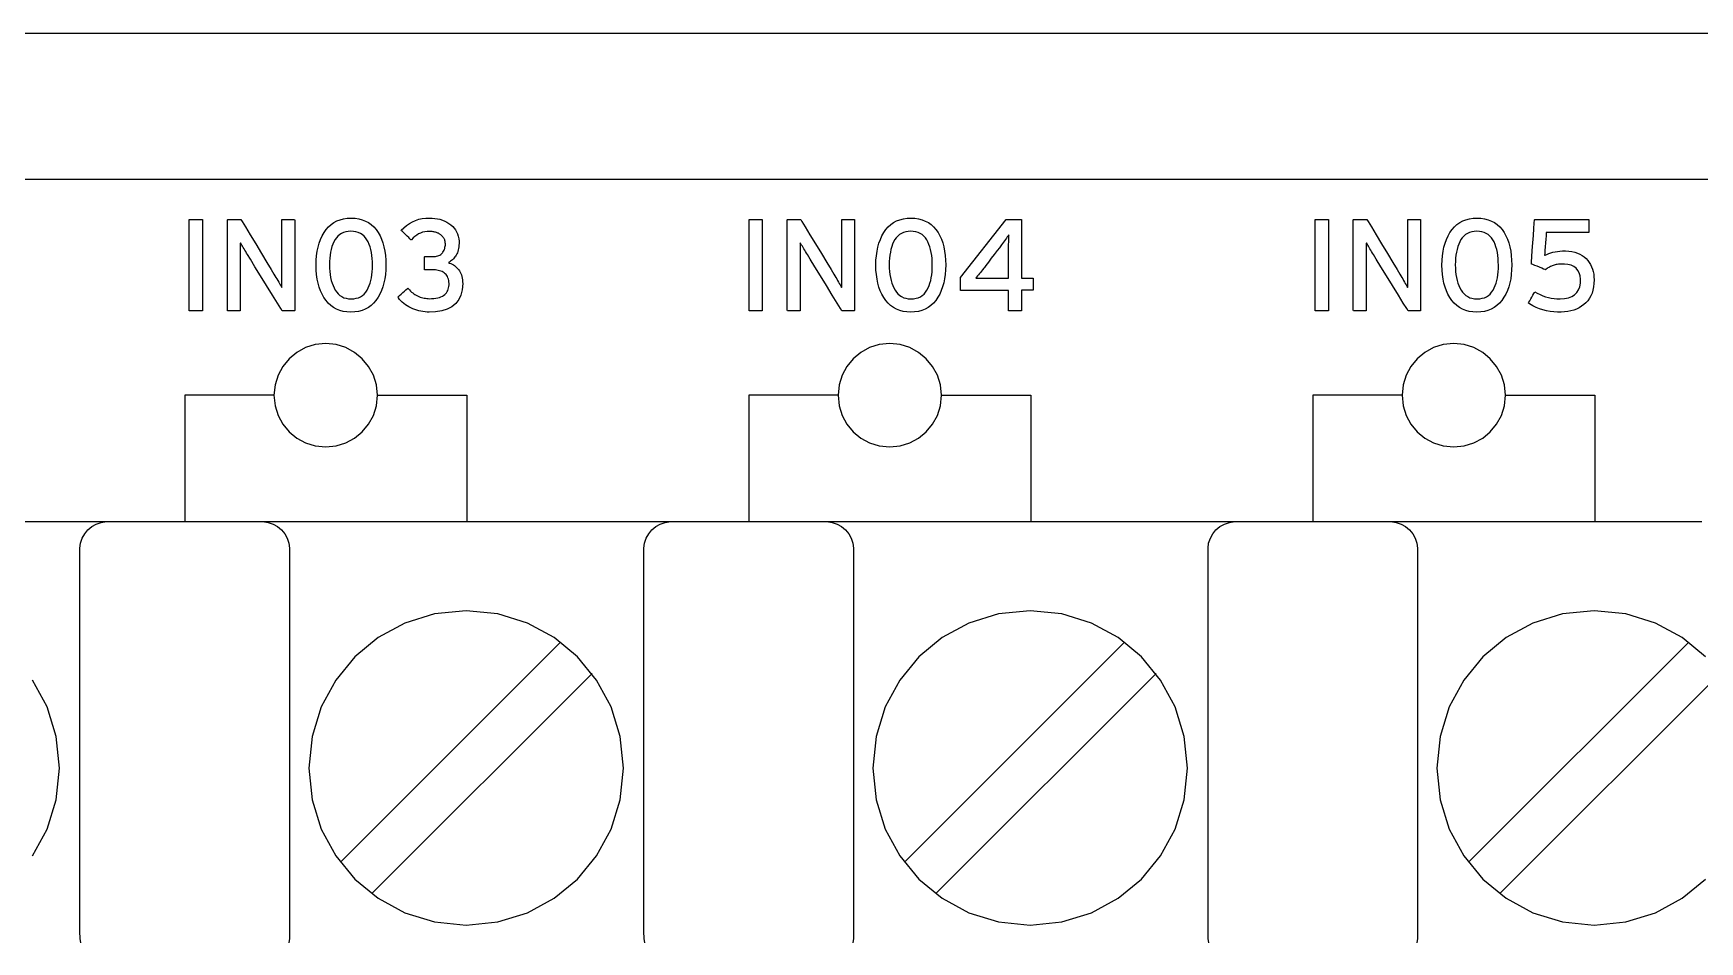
# Model space of a CAD drawing. Extents: x 1 to 47.7, y 0.2 to 35.
# Drawn here: x 34.31 to 36.083, y 14.148 to 15.115 of the extents above; entities that cross this region are included whole.
import ezdxf

# ---------------------------------------------------------------- set-up
doc = ezdxf.new("R2010")
doc.units = 0
doc.header["$MEASUREMENT"] = 0
doc.layers.add('8_0_____DWG', color=7, linetype='CONTINUOUS')

msp = doc.modelspace()

# ---------------------------------------------------------------- linework, layer by layer
at = {"layer": '8_0_____DWG'}
for points in [[(34.2205, 15.1152), (34.6209, 15.1152), (35.0213, 15.1152), (35.421, 15.1152), (35.819, 15.1152), (36.0172, 15.1152), (36.2148, 15.1152), (36.4115, 15.1152), (36.6074, 15.1152), (36.8022, 15.1152), (36.996, 15.1152), (37.1887, 15.1152), (37.38, 15.1152), (37.57, 15.1152), (37.7585, 15.1152)], [(34.2662, 14.9598), (34.3847, 14.9598), (34.5018, 14.9598), (34.6176, 14.9598), (34.732, 14.9598), (34.845, 14.9598), (34.9564, 14.9598), (35.0662, 14.9598), (35.1744, 14.9598), (35.2808, 14.9598), (35.3855, 14.9598), (35.4883, 14.9598), (35.5892, 14.9598), (35.6881, 14.9598), (35.785, 14.9598), (35.8798, 14.9598), (35.9724, 14.9598), (36.0627, 14.9598), (36.1508, 14.9598)], [(34.4758, 14.8199), (34.4758, 14.9171), (34.4899, 14.9171), (34.4899, 14.8199), (34.4758, 14.8199)], [(35.0713, 14.8199), (35.0713, 14.9171), (35.0854, 14.9171), (35.0854, 14.8199), (35.0713, 14.8199)], [(35.361, 14.8417), (35.361, 14.8199), (35.3473, 14.8199), (35.3473, 14.8413), (35.2963, 14.8413), (35.2963, 14.8552), (35.3448, 14.9171), (35.361, 14.9171), (35.361, 14.8545), (35.3734, 14.8545), (35.3734, 14.8417), (35.361, 14.8417)], [(35.6735, 14.8199), (35.6735, 14.9171), (35.6876, 14.9171), (35.6876, 14.8199), (35.6735, 14.8199)], [(34.5659, 14.7299), (34.4709, 14.7299), (34.4709, 14.5953)], [(34.6759, 14.7299), (34.7709, 14.7299), (34.7709, 14.5953)], [(35.1659, 14.7299), (35.0709, 14.7299), (35.0709, 14.5953)], [(35.2759, 14.7299), (35.3709, 14.7299), (35.3709, 14.5953)], [(35.7659, 14.7299), (35.6709, 14.7299), (35.6709, 14.5953)], [(35.8759, 14.7299), (35.9709, 14.7299), (35.9709, 14.5953)], [(36.0847, 14.5953), (35.9683, 14.5953), (35.8469, 14.5953), (35.7211, 14.5953), (35.5913, 14.5953), (35.4579, 14.5953), (35.3214, 14.5953), (35.1822, 14.5953), (35.0408, 14.5953), (34.7531, 14.5953), (34.4618, 14.5953), (34.1706, 14.5953)], [(34.3603, 14.147), (34.3596, 14.1516), (34.3595, 14.1591), (34.3595, 14.1913), (34.3595, 14.2454), (34.3595, 14.3131), (34.3595, 14.3861), (34.3595, 14.4561), (34.3595, 14.5149), (34.3595, 14.5543), (34.3595, 14.567), (34.3602, 14.5726), (34.362, 14.5778), (34.3646, 14.5825), (34.368, 14.5866), (34.3722, 14.5901), (34.3769, 14.5927), (34.3822, 14.5946), (34.3879, 14.5954), (34.3928, 14.5954), (34.407, 14.5954), (34.4293, 14.5954), (34.4565, 14.5954), (34.4854, 14.5954), (34.5126, 14.5954), (34.5349, 14.5954), (34.5491, 14.5954), (34.5541, 14.5954), (34.5597, 14.5946), (34.565, 14.5927), (34.5697, 14.5901), (34.5739, 14.5866), (34.5773, 14.5825), (34.5799, 14.5778), (34.5817, 14.5726), (34.5824, 14.567), (34.5824, 14.5543), (34.5824, 14.5149), (34.5824, 14.4561), (34.5824, 14.3861), (34.5824, 14.3131), (34.5824, 14.2454), (34.5824, 14.1913), (34.5824, 14.1591), (34.5823, 14.1516), (34.5816, 14.1469)], [(34.9603, 14.147), (34.9596, 14.1516), (34.9595, 14.1591), (34.9595, 14.1913), (34.9595, 14.2454), (34.9595, 14.3131), (34.9595, 14.3861), (34.9595, 14.4561), (34.9595, 14.5149), (34.9595, 14.5543), (34.9595, 14.567), (34.9602, 14.5726), (34.962, 14.5778), (34.9646, 14.5825), (34.968, 14.5866), (34.9722, 14.5901), (34.9769, 14.5927), (34.9822, 14.5946), (34.9879, 14.5954), (34.9928, 14.5954), (35.007, 14.5954), (35.0293, 14.5954), (35.0565, 14.5954), (35.0854, 14.5954), (35.1126, 14.5954), (35.1349, 14.5954), (35.1491, 14.5954), (35.1541, 14.5954), (35.1597, 14.5946), (35.165, 14.5927), (35.1697, 14.5901), (35.1739, 14.5866), (35.1773, 14.5825), (35.1799, 14.5778), (35.1817, 14.5726), (35.1824, 14.567), (35.1824, 14.5543), (35.1824, 14.5149), (35.1824, 14.4561), (35.1824, 14.3861), (35.1824, 14.3131), (35.1824, 14.2454), (35.1824, 14.1913), (35.1824, 14.1591), (35.1823, 14.1516), (35.1816, 14.1469)], [(35.5603, 14.147), (35.5596, 14.1516), (35.5595, 14.1591), (35.5595, 14.1913), (35.5595, 14.2454), (35.5595, 14.3131), (35.5595, 14.3861), (35.5595, 14.4561), (35.5595, 14.5149), (35.5595, 14.5543), (35.5595, 14.567), (35.5602, 14.5726), (35.562, 14.5778), (35.5646, 14.5825), (35.568, 14.5866), (35.5722, 14.5901), (35.5769, 14.5927), (35.5822, 14.5946), (35.5879, 14.5954), (35.5928, 14.5954), (35.607, 14.5954), (35.6293, 14.5954), (35.6565, 14.5954), (35.6854, 14.5954), (35.7126, 14.5954), (35.7349, 14.5954), (35.7491, 14.5954), (35.7541, 14.5954), (35.7597, 14.5946), (35.765, 14.5927), (35.7697, 14.5901), (35.7739, 14.5866), (35.7773, 14.5825), (35.7799, 14.5778), (35.7817, 14.5726), (35.7824, 14.567), (35.7824, 14.5543), (35.7824, 14.5149), (35.7824, 14.4561), (35.7824, 14.3861), (35.7824, 14.3131), (35.7824, 14.2454), (35.7824, 14.1913), (35.7824, 14.1591), (35.7823, 14.1516), (35.7816, 14.1469)], [(36.0887, 14.4514), (36.0639, 14.4719), (36.0355, 14.4873), (36.0041, 14.4971), (35.9704, 14.5005), (35.9367, 14.4971), (35.9052, 14.4873), (35.8768, 14.4719), (35.852, 14.4514), (35.8316, 14.4266), (35.8162, 14.3982), (35.8064, 14.3668), (35.803, 14.3331), (35.8064, 14.2994), (35.8162, 14.268), (35.8316, 14.2396), (35.852, 14.2149), (35.8768, 14.1945), (35.9052, 14.1791), (35.9367, 14.1694), (35.9704, 14.166), (36.0041, 14.1694), (36.0355, 14.1791), (36.0639, 14.1945), (36.0887, 14.2149)], [(34.6366, 14.2328), (34.8708, 14.4671)], [(35.2366, 14.2328), (35.4708, 14.4671)], [(35.8366, 14.2328), (36.0709, 14.4671)], [(34.67, 14.1994), (34.9043, 14.4337)], [(35.27, 14.1994), (35.5043, 14.4337)], [(35.87, 14.1994), (36.1043, 14.4337)], [(34.3091, 14.2396), (34.3245, 14.268), (34.3343, 14.2994), (34.3377, 14.3331), (34.3343, 14.3668), (34.3245, 14.3982), (34.3091, 14.4266)]]:
    msp.add_lwpolyline(points, dxfattribs=at)
for points in [[(34.5746, 14.8199), (34.5732, 14.8221), (34.5695, 14.8281), (34.5643, 14.8366), (34.5581, 14.8466), (34.5517, 14.8571), (34.5457, 14.8668), (34.5408, 14.8747), (34.5378, 14.8797), (34.5368, 14.8813), (34.5359, 14.8828), (34.535, 14.8843), (34.5341, 14.8857), (34.5333, 14.8871), (34.5325, 14.8885), (34.5317, 14.8898), (34.531, 14.8911), (34.5303, 14.8923), (34.53, 14.8915), (34.53, 14.8892), (34.53, 14.8867), (34.53, 14.8843), (34.53, 14.8817), (34.5301, 14.8791), (34.5301, 14.8763), (34.5301, 14.8736), (34.5301, 14.8707), (34.5301, 14.8689), (34.5301, 14.8644), (34.5301, 14.8576), (34.5301, 14.8494), (34.5301, 14.8408), (34.5301, 14.8326), (34.5301, 14.8258), (34.5301, 14.8213), (34.5301, 14.8199), (34.5295, 14.8199), (34.5281, 14.8199), (34.5261, 14.8199), (34.5238, 14.8199), (34.5215, 14.8199), (34.5193, 14.8199), (34.5176, 14.8199), (34.5166, 14.8199), (34.5165, 14.8206), (34.5165, 14.8269), (34.5165, 14.8383), (34.5165, 14.8532), (34.5165, 14.8697), (34.5165, 14.8861), (34.5165, 14.9005), (34.5165, 14.9114), (34.5165, 14.9168), (34.5167, 14.9171), (34.5179, 14.9171), (34.5198, 14.9171), (34.5221, 14.9171), (34.5245, 14.9171), (34.5269, 14.9171), (34.5289, 14.9171), (34.5303, 14.9171), (34.5308, 14.9171), (34.5321, 14.9149), (34.5356, 14.9091), (34.5406, 14.9008), (34.5465, 14.8911), (34.5527, 14.8809), (34.5584, 14.8714), (34.563, 14.8637), (34.5659, 14.8589), (34.5669, 14.8572), (34.568, 14.8554), (34.569, 14.8537), (34.57, 14.852), (34.5709, 14.8504), (34.5718, 14.8488), (34.5726, 14.8473), (34.5734, 14.8459), (34.5741, 14.8446), (34.5744, 14.8453), (34.5744, 14.8477), (34.5744, 14.8502), (34.5743, 14.8528), (34.5743, 14.8554), (34.5743, 14.8581), (34.5743, 14.8608), (34.5743, 14.8636), (34.5743, 14.8665), (34.5743, 14.8683), (34.5743, 14.8728), (34.5743, 14.8796), (34.5743, 14.8877), (34.5743, 14.8963), (34.5743, 14.9044), (34.5743, 14.9112), (34.5743, 14.9157), (34.5743, 14.9171), (34.5749, 14.9171), (34.5764, 14.9171), (34.5784, 14.9171), (34.5806, 14.9171), (34.583, 14.9171), (34.5851, 14.9171), (34.5868, 14.9171), (34.5878, 14.9171), (34.588, 14.9164), (34.588, 14.9101), (34.588, 14.8986), (34.588, 14.8838), (34.588, 14.8673), (34.588, 14.8509), (34.588, 14.8364), (34.588, 14.8256), (34.588, 14.8202), (34.5877, 14.8199), (34.5866, 14.8199), (34.5849, 14.8199), (34.5827, 14.8199), (34.5804, 14.8199), (34.5782, 14.8199), (34.5764, 14.8199), (34.575, 14.8199)], [(34.685, 14.8687), (34.6848, 14.8635), (34.6844, 14.8586), (34.6838, 14.8539), (34.6829, 14.8495), (34.6817, 14.8453), (34.6803, 14.8414), (34.6786, 14.8376), (34.6766, 14.8342), (34.6744, 14.8309), (34.6719, 14.8281), (34.6692, 14.8255), (34.6663, 14.8234), (34.663, 14.8216), (34.6596, 14.8203), (34.6559, 14.8192), (34.6519, 14.8186), (34.6477, 14.8183), (34.6435, 14.8186), (34.6396, 14.8192), (34.636, 14.8202), (34.6325, 14.8216), (34.6293, 14.8234), (34.6264, 14.8255), (34.6237, 14.828), (34.6213, 14.8308), (34.619, 14.834), (34.6171, 14.8374), (34.6154, 14.8411), (34.614, 14.845), (34.6128, 14.8492), (34.6119, 14.8536), (34.6112, 14.8583), (34.6108, 14.8632), (34.6107, 14.8684), (34.6108, 14.8736), (34.6112, 14.8785), (34.6119, 14.8832), (34.6128, 14.8876), (34.614, 14.8918), (34.6155, 14.8958), (34.6172, 14.8995), (34.6192, 14.903), (34.6214, 14.9062), (34.6239, 14.9091), (34.6266, 14.9116), (34.6296, 14.9137), (34.6328, 14.9155), (34.6362, 14.9168), (34.6399, 14.9178), (34.6438, 14.9184), (34.648, 14.9186), (34.6522, 14.9184), (34.6561, 14.9178), (34.6598, 14.9168), (34.6633, 14.9154), (34.6665, 14.9137), (34.6694, 14.9116), (34.6721, 14.9091), (34.6746, 14.9063), (34.6768, 14.9031), (34.6787, 14.8997), (34.6803, 14.896), (34.6818, 14.8921), (34.6829, 14.8879), (34.6838, 14.8834), (34.6845, 14.8788), (34.6848, 14.8738)], [(34.7667, 14.8488), (34.7662, 14.8423), (34.7647, 14.8366), (34.7624, 14.8317), (34.7593, 14.8276), (34.7552, 14.8242), (34.7503, 14.8216), (34.7445, 14.8197), (34.7379, 14.8187), (34.7311, 14.8183), (34.7288, 14.8185), (34.7266, 14.8187), (34.7243, 14.819), (34.7221, 14.8194), (34.7199, 14.8199), (34.7178, 14.8205), (34.7157, 14.8212), (34.7136, 14.822), (34.7115, 14.823), (34.7095, 14.824), (34.7076, 14.8251), (34.7057, 14.8263), (34.704, 14.8276), (34.7024, 14.8289), (34.7009, 14.8304), (34.6995, 14.8319), (34.6982, 14.8335), (34.6976, 14.8345), (34.6983, 14.8351), (34.6995, 14.8362), (34.7011, 14.8376), (34.7029, 14.8392), (34.7047, 14.8407), (34.7063, 14.8421), (34.7076, 14.8432), (34.7082, 14.8438), (34.7089, 14.8432), (34.71, 14.842), (34.7111, 14.8409), (34.7123, 14.8398), (34.7135, 14.8388), (34.7147, 14.8379), (34.7159, 14.8371), (34.7172, 14.8364), (34.7186, 14.8357), (34.72, 14.8351), (34.7214, 14.8345), (34.7228, 14.8341), (34.7242, 14.8336), (34.7256, 14.8333), (34.727, 14.8331), (34.7284, 14.8329), (34.7298, 14.8328), (34.7313, 14.8327), (34.7336, 14.8328), (34.7359, 14.8329), (34.7381, 14.8332), (34.7401, 14.8335), (34.7419, 14.834), (34.7435, 14.8346), (34.745, 14.8353), (34.7464, 14.8361), (34.7475, 14.8371), (34.7485, 14.838), (34.7493, 14.8391), (34.7501, 14.8403), (34.7507, 14.8415), (34.7512, 14.8428), (34.7516, 14.8442), (34.7519, 14.8457), (34.7521, 14.8473), (34.7521, 14.849), (34.752, 14.8506), (34.7518, 14.8522), (34.7514, 14.8536), (34.751, 14.855), (34.7504, 14.8562), (34.7498, 14.8573), (34.749, 14.8584), (34.7481, 14.8593), (34.7471, 14.8601), (34.7459, 14.8608), (34.7447, 14.8615), (34.7435, 14.862), (34.7421, 14.8625), (34.7407, 14.8628), (34.7392, 14.8631), (34.7376, 14.8633), (34.736, 14.8634), (34.7349, 14.8634), (34.7344, 14.8634), (34.7334, 14.8634), (34.7321, 14.8634), (34.7306, 14.8634), (34.7291, 14.8634), (34.7278, 14.8634), (34.7268, 14.8634), (34.7263, 14.8634), (34.7262, 14.8635), (34.7262, 14.8645), (34.7262, 14.8662), (34.7262, 14.8684), (34.7262, 14.8708), (34.7262, 14.8731), (34.7262, 14.8751), (34.7262, 14.8767), (34.7262, 14.8774), (34.7264, 14.8775), (34.727, 14.8775), (34.7281, 14.8775), (34.7295, 14.8775), (34.731, 14.8775), (34.7324, 14.8775), (34.7336, 14.8775), (34.7345, 14.8775), (34.7349, 14.8775), (34.7362, 14.8775), (34.7376, 14.8776), (34.7389, 14.8779), (34.7401, 14.8782), (34.7412, 14.8787), (34.7423, 14.8792), (34.7433, 14.8799), (34.7442, 14.8806), (34.745, 14.8815), (34.7456, 14.8824), (34.7462, 14.8833), (34.7468, 14.8843), (34.7472, 14.8853), (34.7476, 14.8863), (34.7478, 14.8874), (34.748, 14.8886), (34.7482, 14.8898), (34.7482, 14.8909), (34.7482, 14.8914), (34.7481, 14.8919), (34.7481, 14.8924), (34.748, 14.8929), (34.748, 14.8934), (34.7479, 14.8939), (34.7478, 14.8944), (34.7476, 14.895), (34.7475, 14.8955), (34.7472, 14.896), (34.747, 14.8965), (34.7467, 14.897), (34.7464, 14.8975), (34.746, 14.898), (34.7456, 14.8985), (34.7452, 14.8989), (34.7448, 14.8994), (34.7444, 14.8998), (34.7439, 14.9003), (34.7433, 14.9007), (34.7428, 14.9011), (34.7422, 14.9015), (34.7416, 14.9019), (34.7409, 14.9023), (34.7402, 14.9026), (34.7395, 14.9029), (34.7387, 14.9032), (34.7379, 14.9034), (34.737, 14.9037), (34.7361, 14.9038), (34.7351, 14.904), (34.7341, 14.9041), (34.733, 14.9042), (34.7319, 14.9042), (34.7308, 14.9043), (34.7287, 14.9042), (34.7263, 14.9039), (34.724, 14.9034), (34.7218, 14.9026), (34.7197, 14.9016), (34.7177, 14.9004), (34.7157, 14.899), (34.7138, 14.8974), (34.7121, 14.8955), (34.7115, 14.8955), (34.7106, 14.8964), (34.7092, 14.8977), (34.7076, 14.8994), (34.7058, 14.9011), (34.7041, 14.9027), (34.7027, 14.9041), (34.7017, 14.9051), (34.7013, 14.9055), (34.7041, 14.9083), (34.7069, 14.9107), (34.7099, 14.9128), (34.7131, 14.9146), (34.7164, 14.9161), (34.7199, 14.9172), (34.7235, 14.918), (34.7273, 14.9185), (34.7311, 14.9186), (34.7341, 14.9185), (34.737, 14.9182), (34.7398, 14.9178), (34.7425, 14.9172), (34.745, 14.9164), (34.7475, 14.9154), (34.7498, 14.9142), (34.752, 14.9129), (34.7541, 14.9114), (34.756, 14.9097), (34.7576, 14.9079), (34.759, 14.906), (34.7602, 14.9038), (34.7612, 14.9016), (34.7619, 14.8992), (34.7625, 14.8966), (34.7628, 14.8939), (34.7628, 14.8914), (34.7627, 14.8896), (34.7625, 14.8878), (34.7622, 14.8861), (34.7619, 14.8846), (34.7615, 14.8831), (34.761, 14.8817), (34.7605, 14.8804), (34.7598, 14.8792), (34.7591, 14.8781), (34.7584, 14.8771), (34.7575, 14.8761), (34.7567, 14.8751), (34.7558, 14.8742), (34.7548, 14.8734), (34.7538, 14.8726), (34.7528, 14.8719), (34.7517, 14.8712), (34.7525, 14.8707), (34.7539, 14.8702), (34.7553, 14.8695), (34.7567, 14.8688), (34.7579, 14.868), (34.7591, 14.867), (34.7602, 14.866), (34.7613, 14.8649), (34.7623, 14.8637), (34.7632, 14.8624), (34.764, 14.861), (34.7647, 14.8595), (34.7653, 14.858), (34.7658, 14.8563), (34.7662, 14.8545), (34.7665, 14.8527), (34.7666, 14.8508)], [(35.1701, 14.8199), (35.1687, 14.8221), (35.165, 14.8281), (35.1598, 14.8366), (35.1536, 14.8466), (35.1472, 14.8571), (35.1412, 14.8668), (35.1363, 14.8747), (35.1333, 14.8797), (35.1323, 14.8813), (35.1314, 14.8828), (35.1305, 14.8843), (35.1296, 14.8857), (35.1288, 14.8871), (35.128, 14.8885), (35.1272, 14.8898), (35.1265, 14.8911), (35.1258, 14.8923), (35.1255, 14.8915), (35.1255, 14.8892), (35.1255, 14.8867), (35.1255, 14.8843), (35.1256, 14.8817), (35.1256, 14.8791), (35.1256, 14.8763), (35.1256, 14.8736), (35.1256, 14.8707), (35.1257, 14.8689), (35.1257, 14.8644), (35.1257, 14.8576), (35.1257, 14.8494), (35.1257, 14.8408), (35.1257, 14.8326), (35.1257, 14.8258), (35.1257, 14.8213), (35.1256, 14.8199), (35.125, 14.8199), (35.1236, 14.8199), (35.1216, 14.8199), (35.1193, 14.8199), (35.117, 14.8199), (35.1148, 14.8199), (35.1131, 14.8199), (35.1121, 14.8199), (35.112, 14.8206), (35.112, 14.8269), (35.112, 14.8383), (35.112, 14.8532), (35.112, 14.8697), (35.112, 14.8861), (35.112, 14.9005), (35.112, 14.9114), (35.112, 14.9168), (35.1122, 14.9171), (35.1134, 14.9171), (35.1153, 14.9171), (35.1176, 14.9171), (35.12, 14.9171), (35.1224, 14.9171), (35.1244, 14.9171), (35.1258, 14.9171), (35.1263, 14.9171), (35.1276, 14.9149), (35.1311, 14.9091), (35.1361, 14.9008), (35.142, 14.8911), (35.1482, 14.8809), (35.1539, 14.8714), (35.1585, 14.8637), (35.1614, 14.8589), (35.1624, 14.8572), (35.1635, 14.8554), (35.1645, 14.8537), (35.1655, 14.852), (35.1664, 14.8504), (35.1673, 14.8488), (35.1681, 14.8473), (35.1689, 14.8459), (35.1696, 14.8446), (35.1699, 14.8453), (35.1699, 14.8477), (35.1699, 14.8502), (35.1699, 14.8528), (35.1698, 14.8554), (35.1698, 14.8581), (35.1698, 14.8608), (35.1698, 14.8636), (35.1698, 14.8665), (35.1698, 14.8683), (35.1698, 14.8728), (35.1698, 14.8796), (35.1698, 14.8877), (35.1698, 14.8963), (35.1698, 14.9044), (35.1698, 14.9112), (35.1698, 14.9157), (35.1698, 14.9171), (35.1704, 14.9171), (35.1719, 14.9171), (35.1739, 14.9171), (35.1761, 14.9171), (35.1785, 14.9171), (35.1806, 14.9171), (35.1823, 14.9171), (35.1833, 14.9171), (35.1835, 14.9164), (35.1835, 14.9101), (35.1835, 14.8986), (35.1835, 14.8838), (35.1835, 14.8673), (35.1835, 14.8509), (35.1835, 14.8364), (35.1835, 14.8256), (35.1835, 14.8202), (35.1832, 14.8199), (35.1821, 14.8199), (35.1804, 14.8199), (35.1783, 14.8199), (35.176, 14.8199), (35.1737, 14.8199), (35.1719, 14.8199), (35.1706, 14.8199)], [(35.2805, 14.8687), (35.2803, 14.8635), (35.28, 14.8586), (35.2793, 14.8539), (35.2784, 14.8495), (35.2772, 14.8453), (35.2758, 14.8414), (35.2741, 14.8376), (35.2722, 14.8342), (35.2699, 14.8309), (35.2675, 14.8281), (35.2647, 14.8255), (35.2618, 14.8234), (35.2586, 14.8216), (35.2551, 14.8203), (35.2514, 14.8192), (35.2474, 14.8186), (35.2432, 14.8183), (35.2391, 14.8186), (35.2351, 14.8192), (35.2315, 14.8202), (35.228, 14.8216), (35.2248, 14.8234), (35.2219, 14.8255), (35.2192, 14.828), (35.2168, 14.8308), (35.2145, 14.834), (35.2126, 14.8374), (35.2109, 14.8411), (35.2095, 14.845), (35.2083, 14.8492), (35.2074, 14.8536), (35.2067, 14.8583), (35.2063, 14.8632), (35.2062, 14.8684), (35.2063, 14.8736), (35.2067, 14.8785), (35.2074, 14.8832), (35.2083, 14.8876), (35.2095, 14.8918), (35.211, 14.8958), (35.2127, 14.8995), (35.2147, 14.903), (35.2169, 14.9062), (35.2194, 14.9091), (35.2221, 14.9116), (35.2251, 14.9137), (35.2283, 14.9155), (35.2317, 14.9168), (35.2354, 14.9178), (35.2393, 14.9184), (35.2435, 14.9186), (35.2477, 14.9184), (35.2516, 14.9178), (35.2553, 14.9168), (35.2588, 14.9154), (35.262, 14.9137), (35.2649, 14.9116), (35.2676, 14.9091), (35.2701, 14.9063), (35.2723, 14.9031), (35.2742, 14.8997), (35.2759, 14.896), (35.2773, 14.8921), (35.2784, 14.8879), (35.2793, 14.8834), (35.28, 14.8788), (35.2803, 14.8738)], [(35.7723, 14.8199), (35.7709, 14.8221), (35.7672, 14.8281), (35.762, 14.8366), (35.7558, 14.8466), (35.7494, 14.8571), (35.7434, 14.8668), (35.7385, 14.8747), (35.7354, 14.8797), (35.7345, 14.8813), (35.7336, 14.8828), (35.7327, 14.8843), (35.7318, 14.8857), (35.731, 14.8871), (35.7302, 14.8885), (35.7294, 14.8898), (35.7287, 14.8911), (35.728, 14.8923), (35.7277, 14.8915), (35.7277, 14.8892), (35.7277, 14.8867), (35.7277, 14.8843), (35.7277, 14.8817), (35.7278, 14.8791), (35.7278, 14.8763), (35.7278, 14.8736), (35.7278, 14.8707), (35.7278, 14.8689), (35.7278, 14.8644), (35.7278, 14.8576), (35.7278, 14.8494), (35.7278, 14.8408), (35.7278, 14.8326), (35.7278, 14.8258), (35.7278, 14.8213), (35.7278, 14.8199), (35.7272, 14.8199), (35.7258, 14.8199), (35.7238, 14.8199), (35.7215, 14.8199), (35.7192, 14.8199), (35.717, 14.8199), (35.7153, 14.8199), (35.7143, 14.8199), (35.7141, 14.8206), (35.7141, 14.8269), (35.7141, 14.8383), (35.7141, 14.8532), (35.7141, 14.8697), (35.7141, 14.8861), (35.7141, 14.9005), (35.7141, 14.9114), (35.7141, 14.9168), (35.7144, 14.9171), (35.7156, 14.9171), (35.7175, 14.9171), (35.7198, 14.9171), (35.7222, 14.9171), (35.7246, 14.9171), (35.7266, 14.9171), (35.728, 14.9171), (35.7285, 14.9171), (35.7298, 14.9149), (35.7333, 14.9091), (35.7383, 14.9008), (35.7442, 14.8911), (35.7503, 14.8809), (35.7561, 14.8714), (35.7607, 14.8637), (35.7636, 14.8589), (35.7646, 14.8572), (35.7657, 14.8554), (35.7667, 14.8537), (35.7676, 14.852), (35.7686, 14.8504), (35.7694, 14.8488), (35.7703, 14.8473), (35.7711, 14.8459), (35.7718, 14.8446), (35.7721, 14.8453), (35.7721, 14.8477), (35.7721, 14.8502), (35.772, 14.8528), (35.772, 14.8554), (35.772, 14.8581), (35.772, 14.8608), (35.772, 14.8636), (35.772, 14.8665), (35.772, 14.8683), (35.772, 14.8728), (35.772, 14.8796), (35.772, 14.8877), (35.772, 14.8963), (35.772, 14.9044), (35.772, 14.9112), (35.772, 14.9157), (35.772, 14.9171), (35.7726, 14.9171), (35.7741, 14.9171), (35.776, 14.9171), (35.7783, 14.9171), (35.7807, 14.9171), (35.7828, 14.9171), (35.7845, 14.9171), (35.7855, 14.9171), (35.7857, 14.9164), (35.7857, 14.9101), (35.7857, 14.8986), (35.7857, 14.8838), (35.7857, 14.8673), (35.7857, 14.8509), (35.7857, 14.8364), (35.7857, 14.8256), (35.7857, 14.8202), (35.7854, 14.8199), (35.7843, 14.8199), (35.7826, 14.8199), (35.7804, 14.8199), (35.7781, 14.8199), (35.7759, 14.8199), (35.7741, 14.8199), (35.7727, 14.8199)], [(35.8827, 14.8687), (35.8825, 14.8635), (35.8821, 14.8586), (35.8815, 14.8539), (35.8806, 14.8495), (35.8794, 14.8453), (35.878, 14.8414), (35.8763, 14.8376), (35.8743, 14.8342), (35.8721, 14.8309), (35.8696, 14.8281), (35.8669, 14.8255), (35.864, 14.8234), (35.8607, 14.8216), (35.8573, 14.8203), (35.8536, 14.8192), (35.8496, 14.8186), (35.8454, 14.8183), (35.8412, 14.8186), (35.8373, 14.8192), (35.8337, 14.8202), (35.8302, 14.8216), (35.827, 14.8234), (35.8241, 14.8255), (35.8214, 14.828), (35.8189, 14.8308), (35.8167, 14.834), (35.8148, 14.8374), (35.8131, 14.8411), (35.8117, 14.845), (35.8105, 14.8492), (35.8096, 14.8536), (35.8089, 14.8583), (35.8085, 14.8632), (35.8084, 14.8684), (35.8085, 14.8736), (35.8089, 14.8785), (35.8096, 14.8832), (35.8105, 14.8876), (35.8117, 14.8918), (35.8132, 14.8958), (35.8149, 14.8995), (35.8169, 14.903), (35.8191, 14.9062), (35.8216, 14.9091), (35.8243, 14.9116), (35.8273, 14.9137), (35.8305, 14.9155), (35.8339, 14.9168), (35.8376, 14.9178), (35.8415, 14.9184), (35.8457, 14.9186), (35.8499, 14.9184), (35.8538, 14.9178), (35.8575, 14.9168), (35.861, 14.9154), (35.8642, 14.9137), (35.8671, 14.9116), (35.8698, 14.9091), (35.8723, 14.9063), (35.8744, 14.9031), (35.8764, 14.8997), (35.878, 14.896), (35.8795, 14.8921), (35.8806, 14.8879), (35.8815, 14.8834), (35.8821, 14.8788), (35.8825, 14.8738)], [(35.9702, 14.8529), (35.9701, 14.849), (35.9696, 14.8453), (35.9689, 14.8419), (35.968, 14.8387), (35.9668, 14.8358), (35.9653, 14.8331), (35.9636, 14.8306), (35.9616, 14.8284), (35.9594, 14.8264), (35.9569, 14.8246), (35.9543, 14.8231), (35.9516, 14.8217), (35.9486, 14.8206), (35.9455, 14.8197), (35.9422, 14.8191), (35.9388, 14.8186), (35.9352, 14.8184), (35.9313, 14.8184), (35.9273, 14.8186), (35.9234, 14.8191), (35.9196, 14.8198), (35.9158, 14.8208), (35.9121, 14.822), (35.9085, 14.8235), (35.9049, 14.8252), (35.9014, 14.8272), (35.9004, 14.8281), (35.9009, 14.8291), (35.9018, 14.8306), (35.9029, 14.8325), (35.904, 14.8345), (35.9051, 14.8365), (35.9061, 14.8382), (35.9068, 14.8394), (35.9071, 14.84), (35.9097, 14.8386), (35.9127, 14.8371), (35.9156, 14.8359), (35.9186, 14.8348), (35.9216, 14.834), (35.9246, 14.8333), (35.9277, 14.8328), (35.9307, 14.8325), (35.934, 14.8324), (35.9388, 14.8328), (35.9429, 14.8337), (35.9465, 14.835), (35.9495, 14.8369), (35.9519, 14.8393), (35.9537, 14.8421), (35.955, 14.8455), (35.9557, 14.8494), (35.9558, 14.8535), (35.9553, 14.8571), (35.9543, 14.8602), (35.9529, 14.8629), (35.951, 14.8652), (35.9486, 14.8669), (35.9457, 14.8683), (35.9424, 14.8691), (35.9386, 14.8696), (35.936, 14.8696), (35.9347, 14.8696), (35.9335, 14.8695), (35.9322, 14.8694), (35.9311, 14.8692), (35.9299, 14.869), (35.9288, 14.8688), (35.9277, 14.8685), (35.9267, 14.8682), (35.9257, 14.8678), (35.9248, 14.8674), (35.9238, 14.8669), (35.9229, 14.8664), (35.922, 14.8659), (35.9211, 14.8654), (35.9202, 14.8648), (35.9194, 14.8641), (35.9185, 14.8635), (35.918, 14.8637), (35.9165, 14.8643), (35.9145, 14.8652), (35.912, 14.8662), (35.9095, 14.8672), (35.9071, 14.8682), (35.9051, 14.869), (35.9038, 14.8695), (35.9035, 14.8697), (35.9037, 14.8721), (35.904, 14.8772), (35.9045, 14.8841), (35.905, 14.892), (35.9056, 14.9), (35.9061, 14.9074), (35.9064, 14.9131), (35.9067, 14.9165), (35.9071, 14.9171), (35.9109, 14.9171), (35.9177, 14.9171), (35.9264, 14.9171), (35.9362, 14.9171), (35.9459, 14.9171), (35.9545, 14.9171), (35.961, 14.9171), (35.9643, 14.9171), (35.9646, 14.9169), (35.9646, 14.9158), (35.9646, 14.914), (35.9646, 14.9119), (35.9646, 14.9095), (35.9646, 14.9072), (35.9646, 14.9053), (35.9646, 14.9039), (35.9646, 14.9033), (35.9633, 14.9033), (35.9592, 14.9033), (35.9531, 14.9033), (35.9458, 14.9033), (35.9381, 14.9033), (35.9308, 14.9033), (35.9247, 14.9033), (35.9206, 14.9033), (35.9193, 14.9032), (35.9192, 14.9022), (35.9191, 14.8997), (35.9188, 14.8961), (35.9185, 14.8921), (35.9182, 14.8879), (35.9179, 14.884), (35.9177, 14.8809), (35.9175, 14.879), (35.9181, 14.8789), (35.9199, 14.8799), (35.9219, 14.8808), (35.9241, 14.8816), (35.9263, 14.8822), (35.9287, 14.8827), (35.9312, 14.8831), (35.9338, 14.8834), (35.9365, 14.8835), (35.9398, 14.8835), (35.9433, 14.8833), (35.9466, 14.8828), (35.9497, 14.8821), (35.9525, 14.8812), (35.9551, 14.8801), (35.9576, 14.8787), (35.9598, 14.8772), (35.9618, 14.8754), (35.9635, 14.8734), (35.9651, 14.8713), (35.9665, 14.8691), (35.9676, 14.8667), (35.9685, 14.8642), (35.9693, 14.8616), (35.9698, 14.8588), (35.9701, 14.8559)], [(34.6707, 14.8684), (34.6707, 14.872), (34.6704, 14.8755), (34.6701, 14.8788), (34.6696, 14.8819), (34.6689, 14.885), (34.6681, 14.8878), (34.6672, 14.8905), (34.6661, 14.8931), (34.6648, 14.8954), (34.6634, 14.8975), (34.6617, 14.8994), (34.6598, 14.9009), (34.6578, 14.9022), (34.6556, 14.9032), (34.6531, 14.9039), (34.6505, 14.9044), (34.6477, 14.9045), (34.6449, 14.9044), (34.6424, 14.9039), (34.64, 14.9032), (34.6378, 14.9022), (34.6358, 14.901), (34.6339, 14.8994), (34.6323, 14.8976), (34.6309, 14.8956), (34.6296, 14.8932), (34.6285, 14.8907), (34.6275, 14.8881), (34.6267, 14.8852), (34.626, 14.8823), (34.6255, 14.8791), (34.6252, 14.8758), (34.625, 14.8723), (34.6249, 14.8687), (34.625, 14.8651), (34.6253, 14.8616), (34.6256, 14.8583), (34.6262, 14.8552), (34.6269, 14.8522), (34.6277, 14.8494), (34.6287, 14.8467), (34.6298, 14.8442), (34.6311, 14.8418), (34.6326, 14.8397), (34.6342, 14.8378), (34.6361, 14.8362), (34.6381, 14.8349), (34.6403, 14.8338), (34.6427, 14.8331), (34.6452, 14.8326), (34.648, 14.8324), (34.6508, 14.8326), (34.6534, 14.8331), (34.6558, 14.8338), (34.658, 14.8348), (34.6601, 14.8361), (34.6619, 14.8377), (34.6635, 14.8396), (34.665, 14.8417), (34.6662, 14.8441), (34.6673, 14.8466), (34.6682, 14.8492), (34.669, 14.852), (34.6696, 14.855), (34.6701, 14.8581), (34.6705, 14.8614), (34.6707, 14.8648)], [(35.2662, 14.8684), (35.2662, 14.872), (35.2659, 14.8755), (35.2656, 14.8788), (35.2651, 14.8819), (35.2644, 14.885), (35.2636, 14.8878), (35.2627, 14.8905), (35.2616, 14.8931), (35.2603, 14.8954), (35.2589, 14.8975), (35.2572, 14.8994), (35.2554, 14.9009), (35.2533, 14.9022), (35.2511, 14.9032), (35.2487, 14.9039), (35.246, 14.9044), (35.2432, 14.9045), (35.2404, 14.9044), (35.2379, 14.9039), (35.2355, 14.9032), (35.2333, 14.9022), (35.2313, 14.901), (35.2294, 14.8994), (35.2278, 14.8976), (35.2264, 14.8956), (35.2251, 14.8932), (35.224, 14.8907), (35.223, 14.8881), (35.2222, 14.8852), (35.2216, 14.8823), (35.221, 14.8791), (35.2207, 14.8758), (35.2205, 14.8723), (35.2205, 14.8687), (35.2205, 14.8651), (35.2208, 14.8616), (35.2211, 14.8583), (35.2217, 14.8552), (35.2224, 14.8522), (35.2232, 14.8494), (35.2242, 14.8467), (35.2253, 14.8442), (35.2266, 14.8418), (35.2281, 14.8397), (35.2297, 14.8378), (35.2316, 14.8362), (35.2336, 14.8349), (35.2358, 14.8338), (35.2382, 14.8331), (35.2407, 14.8326), (35.2435, 14.8324), (35.2463, 14.8326), (35.2489, 14.8331), (35.2513, 14.8338), (35.2535, 14.8348), (35.2556, 14.8361), (35.2574, 14.8377), (35.259, 14.8396), (35.2605, 14.8417), (35.2617, 14.8441), (35.2628, 14.8466), (35.2637, 14.8492), (35.2645, 14.852), (35.2651, 14.855), (35.2656, 14.8581), (35.266, 14.8614), (35.2662, 14.8648)], [(35.3477, 14.9007), (35.3469, 14.8996), (35.346, 14.8984), (35.3451, 14.8971), (35.3442, 14.8958), (35.3431, 14.8944), (35.3421, 14.893), (35.3409, 14.8915), (35.3397, 14.8899), (35.339, 14.8889), (35.3376, 14.887), (35.3352, 14.8839), (35.3322, 14.8799), (35.329, 14.8757), (35.3259, 14.8717), (35.3233, 14.8682), (35.3216, 14.866), (35.3209, 14.8651), (35.3197, 14.8635), (35.3186, 14.8621), (35.3175, 14.8607), (35.3164, 14.8594), (35.3154, 14.8581), (35.3144, 14.8569), (35.3134, 14.8558), (35.3125, 14.8547), (35.3133, 14.8544), (35.3149, 14.8544), (35.3166, 14.8544), (35.3183, 14.8544), (35.3201, 14.8545), (35.322, 14.8545), (35.3239, 14.8545), (35.3259, 14.8545), (35.3274, 14.8545), (35.3286, 14.8545), (35.331, 14.8545), (35.3341, 14.8545), (35.3376, 14.8545), (35.341, 14.8545), (35.3441, 14.8545), (35.3463, 14.8545), (35.3473, 14.8545), (35.3473, 14.8554), (35.3473, 14.8581), (35.3473, 14.8621), (35.3473, 14.8669), (35.3473, 14.872), (35.3473, 14.8766), (35.3473, 14.8803), (35.3473, 14.8826), (35.3473, 14.884), (35.3473, 14.8864), (35.3474, 14.8887), (35.3474, 14.8909), (35.3475, 14.893), (35.3475, 14.8951), (35.3476, 14.897), (35.3476, 14.8989)], [(35.8684, 14.8684), (35.8683, 14.872), (35.8681, 14.8755), (35.8678, 14.8788), (35.8673, 14.8819), (35.8666, 14.885), (35.8658, 14.8878), (35.8649, 14.8905), (35.8638, 14.8931), (35.8625, 14.8954), (35.861, 14.8975), (35.8594, 14.8994), (35.8575, 14.9009), (35.8555, 14.9022), (35.8533, 14.9032), (35.8508, 14.9039), (35.8482, 14.9044), (35.8454, 14.9045), (35.8426, 14.9044), (35.8401, 14.9039), (35.8377, 14.9032), (35.8355, 14.9022), (35.8335, 14.901), (35.8316, 14.8994), (35.83, 14.8976), (35.8286, 14.8956), (35.8273, 14.8932), (35.8262, 14.8907), (35.8252, 14.8881), (35.8244, 14.8852), (35.8237, 14.8823), (35.8232, 14.8791), (35.8229, 14.8758), (35.8227, 14.8723), (35.8226, 14.8687), (35.8227, 14.8651), (35.8229, 14.8616), (35.8233, 14.8583), (35.8239, 14.8552), (35.8246, 14.8522), (35.8254, 14.8494), (35.8264, 14.8467), (35.8275, 14.8442), (35.8288, 14.8418), (35.8303, 14.8397), (35.8319, 14.8378), (35.8337, 14.8362), (35.8358, 14.8349), (35.838, 14.8338), (35.8403, 14.8331), (35.8429, 14.8326), (35.8457, 14.8324), (35.8485, 14.8326), (35.8511, 14.8331), (35.8535, 14.8338), (35.8557, 14.8348), (35.8578, 14.8361), (35.8596, 14.8377), (35.8612, 14.8396), (35.8627, 14.8417), (35.8639, 14.8441), (35.8649, 14.8466), (35.8659, 14.8492), (35.8666, 14.852), (35.8673, 14.855), (35.8678, 14.8581), (35.8681, 14.8614), (35.8684, 14.8648)], [(34.6209, 14.6749), (34.632, 14.676), (34.6423, 14.6792), (34.6517, 14.6843), (34.6598, 14.691), (34.6665, 14.6991), (34.6716, 14.7085), (34.6748, 14.7188), (34.6759, 14.7299), (34.6748, 14.741), (34.6716, 14.7513), (34.6665, 14.7607), (34.6598, 14.7688), (34.6517, 14.7755), (34.6423, 14.7806), (34.632, 14.7838), (34.6209, 14.7849), (34.6098, 14.7838), (34.5995, 14.7806), (34.5902, 14.7755), (34.582, 14.7688), (34.5753, 14.7607), (34.5702, 14.7513), (34.567, 14.741), (34.5659, 14.7299), (34.567, 14.7188), (34.5702, 14.7085), (34.5753, 14.6991), (34.582, 14.691), (34.5902, 14.6843), (34.5995, 14.6792), (34.6098, 14.676)], [(35.2209, 14.6749), (35.232, 14.676), (35.2423, 14.6792), (35.2517, 14.6843), (35.2598, 14.691), (35.2665, 14.6991), (35.2716, 14.7085), (35.2748, 14.7188), (35.2759, 14.7299), (35.2748, 14.741), (35.2716, 14.7513), (35.2665, 14.7607), (35.2598, 14.7688), (35.2517, 14.7755), (35.2423, 14.7806), (35.232, 14.7838), (35.2209, 14.7849), (35.2098, 14.7838), (35.1995, 14.7806), (35.1902, 14.7755), (35.182, 14.7688), (35.1753, 14.7607), (35.1702, 14.7513), (35.167, 14.741), (35.1659, 14.7299), (35.167, 14.7188), (35.1702, 14.7085), (35.1753, 14.6991), (35.182, 14.691), (35.1902, 14.6843), (35.1995, 14.6792), (35.2098, 14.676)], [(35.8209, 14.6749), (35.832, 14.676), (35.8423, 14.6792), (35.8517, 14.6843), (35.8598, 14.691), (35.8665, 14.6991), (35.8716, 14.7085), (35.8748, 14.7188), (35.8759, 14.7299), (35.8748, 14.741), (35.8716, 14.7513), (35.8665, 14.7607), (35.8598, 14.7688), (35.8517, 14.7755), (35.8423, 14.7806), (35.832, 14.7838), (35.8209, 14.7849), (35.8098, 14.7838), (35.7995, 14.7806), (35.7902, 14.7755), (35.782, 14.7688), (35.7753, 14.7607), (35.7703, 14.7513), (35.7671, 14.741), (35.7659, 14.7299), (35.7671, 14.7188), (35.7703, 14.7085), (35.7753, 14.6991), (35.782, 14.691), (35.7902, 14.6843), (35.7995, 14.6792), (35.8098, 14.676)], [(34.603, 14.3331), (34.6064, 14.2994), (34.6162, 14.268), (34.6316, 14.2396), (34.652, 14.2149), (34.6768, 14.1945), (34.7052, 14.1791), (34.7367, 14.1694), (34.7704, 14.166), (34.8041, 14.1694), (34.8355, 14.1791), (34.8639, 14.1945), (34.8887, 14.2149), (34.9091, 14.2396), (34.9245, 14.268), (34.9343, 14.2994), (34.9377, 14.3331), (34.9343, 14.3668), (34.9245, 14.3982), (34.9091, 14.4266), (34.8887, 14.4514), (34.8639, 14.4719), (34.8355, 14.4873), (34.8041, 14.4971), (34.7704, 14.5005), (34.7367, 14.4971), (34.7052, 14.4873), (34.6768, 14.4719), (34.652, 14.4514), (34.6316, 14.4266), (34.6162, 14.3982), (34.6064, 14.3668)], [(35.203, 14.3331), (35.2064, 14.2994), (35.2162, 14.268), (35.2316, 14.2396), (35.252, 14.2149), (35.2768, 14.1945), (35.3052, 14.1791), (35.3367, 14.1694), (35.3704, 14.166), (35.4041, 14.1694), (35.4355, 14.1791), (35.4639, 14.1945), (35.4887, 14.2149), (35.5091, 14.2396), (35.5245, 14.268), (35.5343, 14.2994), (35.5377, 14.3331), (35.5343, 14.3668), (35.5245, 14.3982), (35.5091, 14.4266), (35.4887, 14.4514), (35.4639, 14.4719), (35.4355, 14.4873), (35.4041, 14.4971), (35.3704, 14.5005), (35.3367, 14.4971), (35.3052, 14.4873), (35.2768, 14.4719), (35.252, 14.4514), (35.2316, 14.4266), (35.2162, 14.3982), (35.2064, 14.3668)]]:
    msp.add_lwpolyline(points, close=True, dxfattribs=at)

doc.saveas('drawing.dxf')
